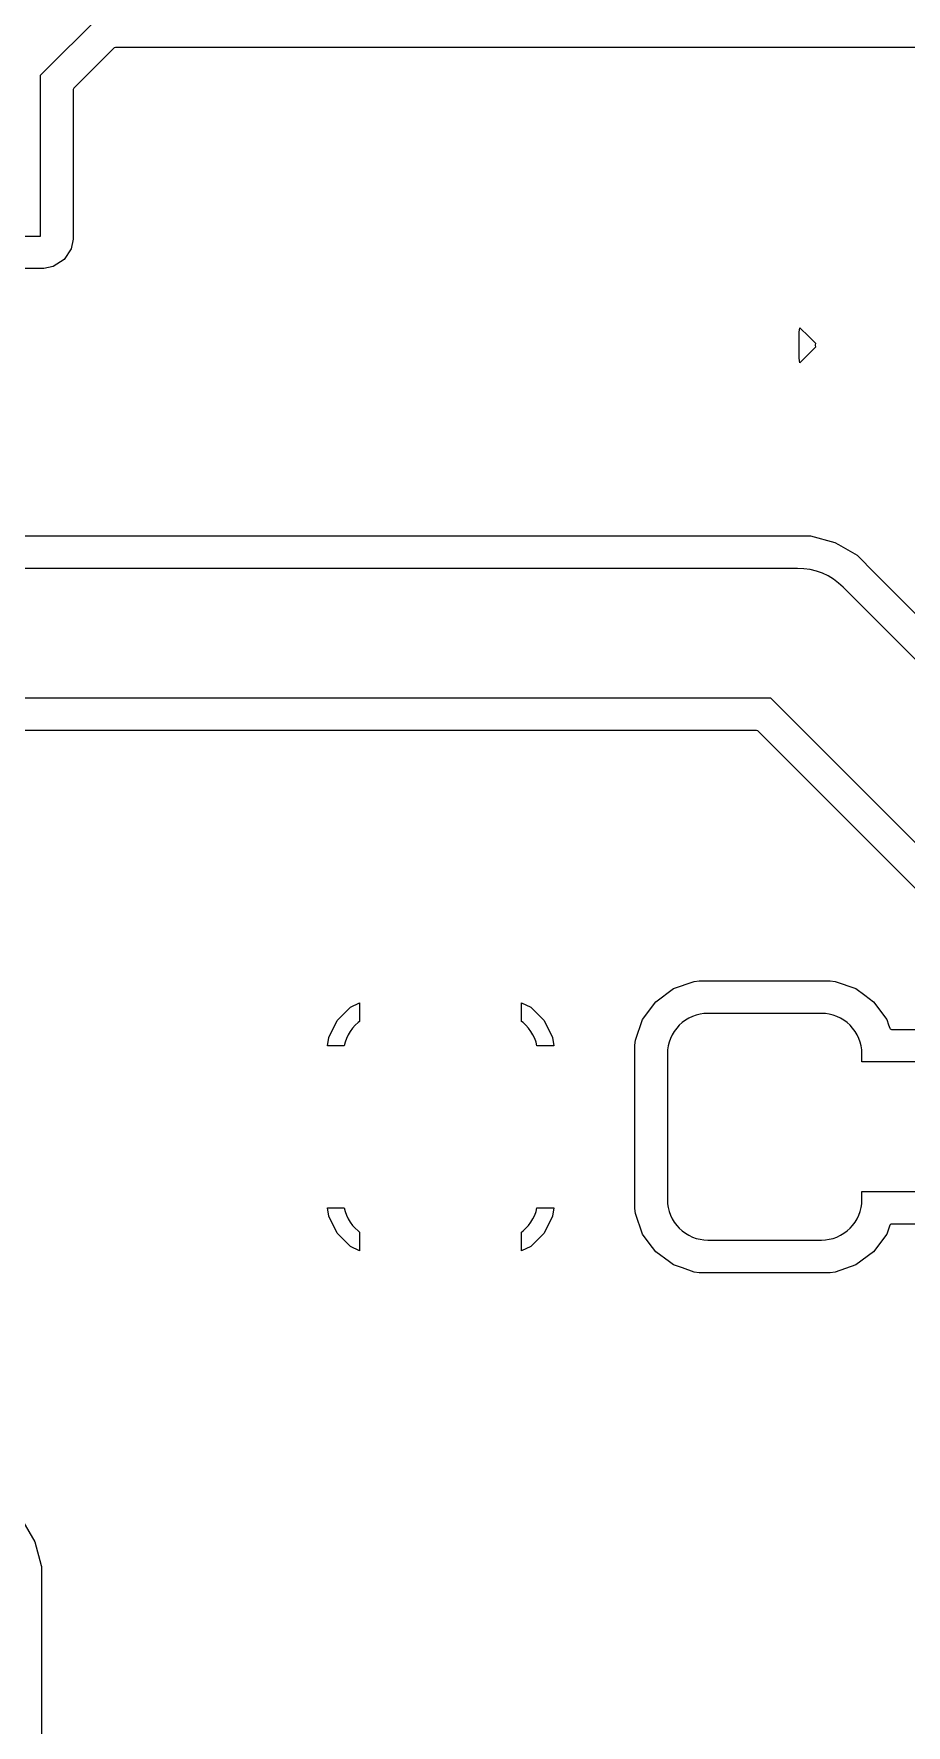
# Model space of a CAD drawing. Header units: metres. Extents: x 44.9 to 117.2, y -105.5 to -49.4.
# Drawn here: x 62.78 to 68.17, y -82.18 to -71.74 of the extents above; entities that cross this region are included whole.
import ezdxf

# ---------------------------------------------------------------- set-up
doc = ezdxf.new("R2010")
doc.units = ezdxf.units.M

msp = doc.modelspace()

# ---------------------------------------------------------------- linework, layer by layer
for points in [[(61.126, -71.286), (61.126, -72.986), (62.826, -72.986), (62.826, -71.993), (62.826, -71.993), (62.826, -71.993), (62.826, -71.993), (62.826, -71.993), (62.826, -71.993), (62.826, -71.993), (62.826, -71.993), (62.826, -71.993), (62.826, -71.993), (62.826, -71.993), (62.826, -71.993), (62.826, -71.993), (62.826, -71.993), (62.826, -71.993), (62.826, -71.993), (62.826, -71.993), (62.826, -71.993), (63.199, -71.62)], [(70.26, -71.821), (63.287, -71.821), (63.279, -71.824), (63.03, -72.073), (63.027, -72.081), (63.027, -73.006), (63.027, -73.006), (63.027, -73.006), (63.027, -73.006), (63.027, -73.006), (63.027, -73.006), (63.015, -73.064), (63.015, -73.064), (63.015, -73.064), (63.015, -73.064), (63.015, -73.064), (63.015, -73.064), (63.015, -73.064), (63.015, -73.064), (63.015, -73.064), (63.015, -73.064), (62.971, -73.131), (62.971, -73.131), (62.971, -73.131), (62.971, -73.131), (62.971, -73.131), (62.971, -73.131), (62.971, -73.131), (62.971, -73.131), (62.971, -73.131), (62.971, -73.131), (62.904, -73.175), (62.904, -73.175), (62.904, -73.175), (62.904, -73.175), (62.904, -73.175), (62.904, -73.175), (62.904, -73.175), (62.904, -73.175), (62.904, -73.175), (62.904, -73.175), (62.846, -73.187), (62.846, -73.187), (62.846, -73.187), (62.846, -73.187), (62.846, -73.187), (62.846, -73.187), (61.106, -73.187)], [(67.506, -73.579), (67.511, -73.552), (67.511, -73.552), (67.511, -73.552), (67.511, -73.552), (67.511, -73.552), (67.511, -73.552), (67.511, -73.552), (67.511, -73.552), (67.511, -73.552), (67.511, -73.552), (67.511, -73.552), (67.511, -73.552), (67.511, -73.552), (67.511, -73.552), (67.511, -73.552), (67.511, -73.552), (67.511, -73.552), (67.511, -73.552), (67.511, -73.552), (67.511, -73.552), (67.511, -73.552), (67.511, -73.552), (67.511, -73.552), (67.511, -73.552), (67.511, -73.552), (67.511, -73.552), (67.511, -73.552), (67.511, -73.552), (67.511, -73.552), (67.511, -73.552), (67.511, -73.552), (67.511, -73.552), (67.511, -73.552), (67.511, -73.552), (67.511, -73.552), (67.511, -73.552), (67.511, -73.552), (67.511, -73.552), (67.511, -73.552), (67.511, -73.552), (67.511, -73.552), (67.511, -73.552), (67.511, -73.552), (67.511, -73.552), (67.511, -73.552), (67.511, -73.552), (67.566, -73.607), (67.607, -73.648), (67.607, -73.648), (67.607, -73.648), (67.607, -73.648), (67.607, -73.648), (67.607, -73.648), (67.607, -73.648), (67.607, -73.648), (67.607, -73.648), (67.607, -73.648), (67.607, -73.648), (67.607, -73.648), (67.607, -73.648), (67.607, -73.648), (67.607, -73.648), (67.607, -73.648), (67.607, -73.648), (67.607, -73.648), (67.606, -73.66), (67.607, -73.672), (67.607, -73.672), (67.607, -73.672), (67.607, -73.672), (67.607, -73.672), (67.607, -73.672), (67.607, -73.672), (67.607, -73.672), (67.607, -73.672), (67.607, -73.672), (67.607, -73.672), (67.607, -73.672), (67.607, -73.672), (67.607, -73.672), (67.607, -73.672), (67.607, -73.672), (67.607, -73.672), (67.607, -73.672), (67.607, -73.672), (67.607, -73.672), (67.511, -73.768), (67.511, -73.768), (67.511, -73.768), (67.511, -73.768), (67.511, -73.768), (67.511, -73.768), (67.511, -73.768), (67.511, -73.768), (67.511, -73.768), (67.511, -73.768), (67.511, -73.768), (67.511, -73.768), (67.511, -73.768), (67.511, -73.768), (67.511, -73.768), (67.511, -73.768), (67.511, -73.768), (67.511, -73.768), (67.511, -73.768), (67.511, -73.768), (67.511, -73.768), (67.511, -73.768), (67.511, -73.768), (67.511, -73.768), (67.511, -73.768), (67.511, -73.768), (67.511, -73.768), (67.511, -73.768), (67.511, -73.768), (67.511, -73.768), (67.511, -73.768), (67.511, -73.768), (67.511, -73.768), (67.511, -73.768), (67.511, -73.768), (67.511, -73.768), (67.511, -73.768), (67.511, -73.768), (67.511, -73.768), (67.511, -73.768), (67.511, -73.768), (67.511, -73.768), (67.511, -73.768), (67.511, -73.768), (67.511, -73.768), (67.511, -73.768), (67.506, -73.741), (67.506, -73.741), (67.506, -73.741), (67.506, -73.741), (67.506, -73.741), (67.506, -73.741), (67.506, -73.579), (67.506, -73.579), (67.506, -73.579), (67.506, -73.579), (67.506, -73.579), (67.506, -73.579)], [(59.69, -74.837), (67.417, -74.837), (67.417, -74.837), (67.417, -74.837), (67.417, -74.837), (67.417, -74.837), (67.576, -74.837), (67.576, -74.837), (67.576, -74.837), (67.576, -74.837), (67.576, -74.837), (67.576, -74.837), (67.576, -74.837), (67.576, -74.837), (67.728, -74.878), (67.728, -74.878), (67.728, -74.878), (67.728, -74.878), (67.728, -74.878), (67.728, -74.878), (67.728, -74.878), (67.728, -74.878), (67.728, -74.878), (67.728, -74.878), (67.728, -74.878), (67.728, -74.878), (67.728, -74.878), (67.728, -74.878), (67.728, -74.878), (67.728, -74.878), (67.728, -74.878), (67.728, -74.878), (67.728, -74.878), (67.728, -74.878), (67.728, -74.878), (67.728, -74.878), (67.728, -74.878), (67.728, -74.878), (67.728, -74.878), (67.728, -74.878), (67.728, -74.878), (67.728, -74.878), (67.728, -74.878), (67.728, -74.878), (67.728, -74.878), (67.728, -74.878), (67.728, -74.878), (67.728, -74.878), (67.728, -74.878), (67.728, -74.878), (67.728, -74.878), (67.728, -74.878), (67.728, -74.878), (67.728, -74.878), (67.728, -74.878), (67.728, -74.878), (67.728, -74.878), (67.728, -74.878), (67.728, -74.878), (67.728, -74.878), (67.728, -74.878), (67.728, -74.878), (67.728, -74.878), (67.728, -74.878), (67.728, -74.878), (67.728, -74.878), (67.728, -74.878), (67.728, -74.878), (67.728, -74.878), (67.728, -74.878), (67.728, -74.878), (67.728, -74.878), (67.728, -74.878), (67.728, -74.878), (67.728, -74.878), (67.75, -74.891), (67.865, -74.957), (67.865, -74.957), (67.865, -74.957), (67.865, -74.957), (67.865, -74.957), (67.865, -74.957), (67.865, -74.957), (67.865, -74.957), (67.977, -75.069), (67.977, -75.069), (67.977, -75.069), (67.977, -75.069), (67.977, -75.069), (67.977, -75.069), (67.977, -75.069), (67.977, -75.069), (67.977, -75.069), (69.228, -76.32)], [(69.713, -77.089), (67.779, -75.155), (67.75, -75.129), (67.719, -75.105), (67.685, -75.085), (67.65, -75.068), (67.613, -75.055), (67.613, -75.055), (67.575, -75.045), (67.536, -75.04), (67.496, -75.038), (59.602, -75.038)], [(59.436, -75.838), (67.331, -75.838), (67.331, -75.838), (67.331, -75.838), (67.331, -75.838), (67.331, -75.838), (67.331, -75.838), (67.331, -75.838), (67.331, -75.838), (67.331, -75.838), (67.331, -75.838), (67.331, -75.838), (67.331, -75.838), (67.331, -75.838), (67.331, -75.838), (67.331, -75.838), (67.331, -75.838), (67.331, -75.838), (67.331, -75.838), (69.346, -77.853)], [(69.148, -77.939), (67.251, -76.042), (67.243, -76.039), (59.516, -76.039)], [(68.491, -79.087), (68.077, -79.087), (68.072, -79.088), (68.066, -79.094), (68.047, -79.149), (68.047, -79.149), (68.047, -79.149), (68.047, -79.149), (68.047, -79.149), (68.047, -79.149), (68.047, -79.149), (68.047, -79.149), (67.966, -79.258), (67.966, -79.258), (67.966, -79.258), (67.966, -79.258), (67.966, -79.258), (67.966, -79.258), (67.966, -79.258), (67.966, -79.258), (67.857, -79.339), (67.857, -79.339), (67.857, -79.339), (67.857, -79.339), (67.857, -79.339), (67.857, -79.339), (67.857, -79.339), (67.857, -79.339), (67.729, -79.384), (67.729, -79.384), (67.729, -79.384), (67.729, -79.384), (67.729, -79.384), (67.729, -79.384), (67.698, -79.387), (67.698, -79.387), (67.698, -79.387), (67.698, -79.387), (66.89, -79.387), (66.89, -79.387), (66.89, -79.387), (66.89, -79.387), (66.859, -79.384), (66.859, -79.384), (66.859, -79.384), (66.859, -79.384), (66.859, -79.384), (66.859, -79.384), (66.859, -79.384), (66.859, -79.384), (66.859, -79.384), (66.859, -79.384), (66.859, -79.384), (66.859, -79.384), (66.859, -79.384), (66.859, -79.384), (66.859, -79.384), (66.786, -79.358), (66.731, -79.339), (66.731, -79.339), (66.731, -79.339), (66.731, -79.339), (66.731, -79.339), (66.731, -79.339), (66.731, -79.339), (66.731, -79.339), (66.731, -79.339), (66.731, -79.339), (66.731, -79.339), (66.731, -79.339), (66.731, -79.339), (66.731, -79.339), (66.731, -79.339), (66.731, -79.339), (66.731, -79.339), (66.731, -79.339), (66.731, -79.339), (66.731, -79.339), (66.731, -79.339), (66.731, -79.339), (66.731, -79.339), (66.731, -79.339), (66.731, -79.339), (66.731, -79.339), (66.731, -79.339), (66.731, -79.339), (66.731, -79.339), (66.731, -79.339), (66.731, -79.339), (66.731, -79.339), (66.707, -79.321), (66.622, -79.258), (66.622, -79.258), (66.622, -79.258), (66.622, -79.258), (66.622, -79.258), (66.622, -79.258), (66.622, -79.258), (66.622, -79.258), (66.582, -79.204), (66.541, -79.149), (66.541, -79.149), (66.541, -79.149), (66.541, -79.149), (66.541, -79.149), (66.541, -79.149), (66.541, -79.149), (66.541, -79.149), (66.541, -79.149), (66.541, -79.149), (66.541, -79.149), (66.541, -79.149), (66.541, -79.149), (66.496, -79.021), (66.496, -79.021), (66.496, -79.021), (66.496, -79.021), (66.496, -79.021), (66.496, -79.021), (66.493, -78.99), (66.493, -78.99), (66.493, -78.99), (66.493, -78.99), (66.493, -77.982), (66.493, -77.982), (66.493, -77.982), (66.493, -77.982), (66.496, -77.951), (66.496, -77.951), (66.496, -77.951), (66.496, -77.951), (66.496, -77.951), (66.496, -77.951), (66.541, -77.823), (66.541, -77.823), (66.541, -77.823), (66.541, -77.823), (66.541, -77.823), (66.541, -77.823), (66.541, -77.823), (66.541, -77.823), (66.541, -77.823), (66.541, -77.823), (66.541, -77.823), (66.541, -77.823), (66.541, -77.823), (66.622, -77.714), (66.622, -77.714), (66.622, -77.714), (66.622, -77.714), (66.622, -77.714), (66.622, -77.714), (66.622, -77.714), (66.622, -77.714), (66.622, -77.714), (66.622, -77.714), (66.622, -77.714), (66.622, -77.714), (66.731, -77.633), (66.731, -77.633), (66.731, -77.633), (66.731, -77.633), (66.731, -77.633), (66.731, -77.633), (66.731, -77.633), (66.731, -77.633), (66.731, -77.633), (66.731, -77.633), (66.731, -77.633), (66.731, -77.633), (66.731, -77.633), (66.859, -77.588), (66.859, -77.588), (66.859, -77.588), (66.859, -77.588), (66.859, -77.588), (66.859, -77.588), (66.89, -77.585), (66.89, -77.585), (66.89, -77.585), (66.89, -77.585), (67.698, -77.585), (67.698, -77.585), (67.698, -77.585), (67.698, -77.585), (67.729, -77.588), (67.729, -77.588), (67.729, -77.588), (67.729, -77.588), (67.729, -77.588), (67.729, -77.588), (67.857, -77.633), (67.857, -77.633), (67.857, -77.633), (67.857, -77.633), (67.857, -77.633), (67.857, -77.633), (67.857, -77.633), (67.857, -77.633), (67.857, -77.633), (67.857, -77.633), (67.857, -77.633), (67.857, -77.633), (67.857, -77.633), (67.912, -77.674), (67.966, -77.714), (67.966, -77.714), (67.966, -77.714), (67.966, -77.714), (67.966, -77.714), (67.966, -77.714), (67.966, -77.714), (67.966, -77.714), (68.047, -77.823), (68.047, -77.823), (68.047, -77.823), (68.047, -77.823), (68.047, -77.823), (68.047, -77.823), (68.047, -77.823), (68.047, -77.823), (68.059, -77.857), (68.066, -77.878), (68.069, -77.882), (68.077, -77.885), (68.769, -77.885)], [(64.596, -77.986), (64.604, -77.935), (64.604, -77.935), (64.604, -77.935), (64.604, -77.935), (64.604, -77.935), (64.604, -77.935), (64.604, -77.935), (64.604, -77.935), (64.604, -77.935), (64.604, -77.935), (64.655, -77.83), (64.655, -77.83), (64.655, -77.83), (64.655, -77.83), (64.655, -77.83), (64.655, -77.83), (64.655, -77.83), (64.655, -77.83), (64.738, -77.747), (64.738, -77.747), (64.738, -77.747), (64.738, -77.747), (64.738, -77.747), (64.738, -77.747), (64.738, -77.747), (64.738, -77.747), (64.738, -77.747), (64.794, -77.72), (64.794, -77.72), (64.794, -77.72), (64.794, -77.72), (64.794, -77.72), (64.794, -77.72), (64.794, -77.72), (64.794, -77.72), (64.794, -77.72), (64.794, -77.72), (64.794, -77.72), (64.794, -77.72), (64.794, -77.72), (64.794, -77.72), (64.794, -77.72), (64.794, -77.72), (64.794, -77.72), (64.794, -77.72), (64.794, -77.72), (64.794, -77.72), (64.794, -77.72), (64.794, -77.72), (64.794, -77.72), (64.794, -77.72), (64.794, -77.72), (64.794, -77.72), (64.794, -77.72), (64.794, -77.72), (64.794, -77.72), (64.794, -77.72), (64.794, -77.72), (64.794, -77.72), (64.794, -77.72), (64.794, -77.72), (64.794, -77.72), (64.794, -77.72), (64.794, -77.72), (64.794, -77.72), (64.794, -77.72), (64.794, -77.72), (64.794, -77.72), (64.794, -77.72), (64.794, -77.72), (64.794, -77.72), (64.794, -77.72), (64.794, -77.72), (64.794, -77.836), (64.794, -77.836), (64.794, -77.836), (64.794, -77.836), (64.794, -77.836), (64.794, -77.836), (64.794, -77.836), (64.794, -77.836), (64.794, -77.836), (64.794, -77.836), (64.794, -77.836), (64.794, -77.836), (64.794, -77.836), (64.794, -77.836), (64.794, -77.836), (64.794, -77.836), (64.794, -77.836), (64.794, -77.836), (64.794, -77.836), (64.794, -77.836), (64.794, -77.836), (64.794, -77.836), (64.785, -77.843), (64.767, -77.859), (64.751, -77.877), (64.736, -77.897), (64.724, -77.918), (64.713, -77.94), (64.705, -77.963), (64.705, -77.963), (64.699, -77.986), (64.699, -77.986), (64.699, -77.986), (64.699, -77.986), (64.699, -77.986), (64.699, -77.986), (64.699, -77.986), (64.699, -77.986), (64.699, -77.986), (64.699, -77.986), (64.699, -77.986), (64.699, -77.986), (64.699, -77.986), (64.699, -77.986), (64.699, -77.986), (64.699, -77.986), (64.699, -77.986), (64.699, -77.986), (64.699, -77.986), (64.699, -77.986), (64.699, -77.986), (64.699, -77.986), (64.699, -77.986), (64.699, -77.986), (64.699, -77.986), (64.699, -77.986), (64.699, -77.986), (64.699, -77.986), (64.699, -77.986), (64.699, -77.986), (64.596, -77.986), (64.596, -77.986), (64.596, -77.986), (64.596, -77.986), (64.596, -77.986), (64.596, -77.986), (64.596, -77.986), (64.596, -77.986), (64.596, -77.986), (64.596, -77.986), (64.596, -77.986), (64.596, -77.986), (64.596, -77.986), (64.596, -77.986), (64.596, -77.986), (64.596, -77.986), (64.596, -77.986), (64.596, -77.986), (64.596, -77.986), (64.596, -77.986), (64.596, -77.986), (64.596, -77.986), (64.596, -77.986), (64.596, -77.986), (64.596, -77.986), (64.596, -77.986), (64.596, -77.986), (64.596, -77.986), (64.596, -77.986), (64.596, -77.986), (64.596, -77.986), (64.596, -77.986), (64.596, -77.986), (64.596, -77.986), (64.596, -77.986), (64.596, -77.986), (64.596, -77.986), (64.596, -77.986)], [(65.794, -77.72), (65.794, -77.72), (65.85, -77.747), (65.85, -77.747), (65.85, -77.747), (65.85, -77.747), (65.85, -77.747), (65.85, -77.747), (65.85, -77.747), (65.85, -77.747), (65.933, -77.83), (65.933, -77.83), (65.933, -77.83), (65.933, -77.83), (65.933, -77.83), (65.933, -77.83), (65.933, -77.83), (65.933, -77.83), (65.984, -77.935), (65.984, -77.935), (65.984, -77.935), (65.984, -77.935), (65.984, -77.935), (65.984, -77.935), (65.984, -77.935), (65.984, -77.935), (65.984, -77.935), (65.984, -77.935), (65.992, -77.986), (65.992, -77.986), (65.992, -77.986), (65.992, -77.986), (65.992, -77.986), (65.992, -77.986), (65.992, -77.986), (65.992, -77.986), (65.992, -77.986), (65.992, -77.986), (65.992, -77.986), (65.992, -77.986), (65.992, -77.986), (65.992, -77.986), (65.992, -77.986), (65.992, -77.986), (65.992, -77.986), (65.992, -77.986), (65.992, -77.986), (65.992, -77.986), (65.992, -77.986), (65.992, -77.986), (65.992, -77.986), (65.992, -77.986), (65.992, -77.986), (65.992, -77.986), (65.992, -77.986), (65.992, -77.986), (65.992, -77.986), (65.992, -77.986), (65.992, -77.986), (65.992, -77.986), (65.992, -77.986), (65.992, -77.986), (65.992, -77.986), (65.992, -77.986), (65.889, -77.986), (65.889, -77.986), (65.889, -77.986), (65.889, -77.986), (65.889, -77.986), (65.889, -77.986), (65.889, -77.986), (65.889, -77.986), (65.889, -77.986), (65.889, -77.986), (65.889, -77.986), (65.889, -77.986), (65.889, -77.986), (65.889, -77.986), (65.889, -77.986), (65.889, -77.986), (65.889, -77.986), (65.889, -77.986), (65.889, -77.986), (65.889, -77.986), (65.889, -77.986), (65.889, -77.986), (65.889, -77.986), (65.889, -77.986), (65.889, -77.986), (65.889, -77.986), (65.889, -77.986), (65.889, -77.986), (65.889, -77.986), (65.889, -77.986), (65.883, -77.963), (65.875, -77.94), (65.864, -77.918), (65.852, -77.897), (65.837, -77.877), (65.821, -77.859), (65.803, -77.843), (65.794, -77.836), (65.794, -77.836), (65.794, -77.836), (65.794, -77.836), (65.794, -77.836), (65.794, -77.836), (65.794, -77.836), (65.794, -77.836), (65.794, -77.836), (65.794, -77.836), (65.794, -77.836), (65.794, -77.836), (65.794, -77.836), (65.794, -77.836), (65.794, -77.836), (65.794, -77.836), (65.794, -77.836), (65.794, -77.836), (65.794, -77.836), (65.794, -77.836), (65.794, -77.836), (65.794, -77.836), (65.794, -77.72), (65.794, -77.72), (65.794, -77.72), (65.794, -77.72), (65.794, -77.72), (65.794, -77.72), (65.794, -77.72), (65.794, -77.72), (65.794, -77.72), (65.794, -77.72), (65.794, -77.72), (65.794, -77.72), (65.794, -77.72), (65.794, -77.72), (65.794, -77.72), (65.794, -77.72), (65.794, -77.72), (65.794, -77.72), (65.794, -77.72), (65.794, -77.72), (65.794, -77.72), (65.794, -77.72), (65.794, -77.72), (65.794, -77.72), (65.794, -77.72), (65.794, -77.72), (65.794, -77.72), (65.794, -77.72), (65.794, -77.72), (65.794, -77.72), (65.794, -77.72), (65.794, -77.72), (65.794, -77.72), (65.794, -77.72), (65.794, -77.72), (65.794, -77.72), (65.794, -77.72), (65.794, -77.72), (65.794, -77.72), (65.794, -77.72), (65.794, -77.72), (65.794, -77.72), (65.794, -77.72), (65.794, -77.72)], [(68.849, -78.086), (67.894, -78.086), (67.894, -78.086), (67.894, -78.086), (67.894, -78.086), (67.894, -78.086), (67.894, -78.086), (67.894, -78.086), (67.894, -78.086), (67.894, -78.086), (67.894, -78.086), (67.894, -78.086), (67.894, -78.086), (67.894, -78.086), (67.894, -78.086), (67.894, -78.086), (67.894, -78.086), (67.894, -78.086), (67.894, -78.086), (67.894, -78.086), (67.894, -78.086), (67.894, -78.086), (67.894, -78.086), (67.894, -78.086), (67.894, -78.086), (67.894, -78.086), (67.894, -78.086), (67.894, -78.086), (67.894, -78.086), (67.894, -78.086), (67.894, -78.086), (67.894, -78.086), (67.894, -78.086), (67.894, -78.086), (67.894, -78.086), (67.894, -78.036), (67.893, -78.011), (67.889, -77.987), (67.883, -77.963), (67.875, -77.94), (67.864, -77.918), (67.852, -77.897), (67.837, -77.877), (67.821, -77.859), (67.803, -77.843), (67.783, -77.828), (67.762, -77.816), (67.74, -77.805), (67.717, -77.797), (67.717, -77.797), (67.693, -77.791), (67.669, -77.787), (67.644, -77.786), (66.944, -77.786), (66.919, -77.787), (66.895, -77.791), (66.871, -77.797), (66.848, -77.805), (66.826, -77.816), (66.805, -77.828), (66.785, -77.843), (66.767, -77.859), (66.751, -77.877), (66.736, -77.897), (66.724, -77.918), (66.713, -77.94), (66.705, -77.963), (66.705, -77.963), (66.699, -77.987), (66.695, -78.011), (66.694, -78.036), (66.694, -78.936), (66.695, -78.961)], [(66.695, -78.961), (66.699, -78.985), (66.705, -79.009), (66.713, -79.032), (66.724, -79.054), (66.736, -79.075), (66.751, -79.095), (66.767, -79.113), (66.785, -79.129), (66.805, -79.144), (66.826, -79.156), (66.848, -79.167), (66.871, -79.175), (66.871, -79.175), (66.895, -79.181), (66.919, -79.185), (66.944, -79.186), (67.644, -79.186), (67.669, -79.185), (67.693, -79.181), (67.717, -79.175), (67.74, -79.167), (67.762, -79.156), (67.783, -79.144), (67.803, -79.129), (67.821, -79.113), (67.837, -79.095), (67.852, -79.075), (67.864, -79.054), (67.875, -79.032), (67.883, -79.009), (67.883, -79.009), (67.889, -78.985), (67.893, -78.961), (67.894, -78.936), (67.894, -78.886), (67.894, -78.886), (67.894, -78.886), (67.894, -78.886), (67.894, -78.886), (67.894, -78.886), (67.894, -78.886), (67.894, -78.886), (67.894, -78.886), (67.894, -78.886), (67.894, -78.886), (67.894, -78.886), (67.894, -78.886), (67.894, -78.886), (67.894, -78.886), (67.894, -78.886), (67.894, -78.886), (67.894, -78.886), (67.894, -78.886), (67.894, -78.886), (67.894, -78.886), (67.894, -78.886), (67.894, -78.886), (67.894, -78.886), (67.894, -78.886), (67.894, -78.886), (67.894, -78.886), (67.894, -78.886), (67.894, -78.886), (67.894, -78.886), (67.894, -78.886), (67.894, -78.886), (67.894, -78.886), (67.894, -78.886), (68.683, -78.886)], [(64.699, -78.986), (64.705, -79.009), (64.713, -79.032), (64.724, -79.054), (64.736, -79.075), (64.751, -79.095), (64.767, -79.113), (64.785, -79.129), (64.794, -79.136), (64.794, -79.136), (64.794, -79.136), (64.794, -79.136), (64.794, -79.136), (64.794, -79.136), (64.794, -79.136), (64.794, -79.136), (64.794, -79.136), (64.794, -79.136), (64.794, -79.136), (64.794, -79.136), (64.794, -79.136), (64.794, -79.136), (64.794, -79.136), (64.794, -79.136), (64.794, -79.136), (64.794, -79.136), (64.794, -79.136), (64.794, -79.136), (64.794, -79.136), (64.794, -79.136), (64.794, -79.252), (64.794, -79.252), (64.794, -79.252), (64.794, -79.252), (64.794, -79.252), (64.794, -79.252), (64.794, -79.252), (64.794, -79.252), (64.794, -79.252), (64.794, -79.252), (64.794, -79.252), (64.794, -79.252), (64.794, -79.252), (64.794, -79.252), (64.794, -79.252), (64.794, -79.252), (64.794, -79.252), (64.794, -79.252), (64.794, -79.252), (64.794, -79.252), (64.794, -79.252), (64.794, -79.252), (64.794, -79.252), (64.794, -79.252), (64.794, -79.252), (64.794, -79.252), (64.794, -79.252), (64.794, -79.252), (64.794, -79.252), (64.794, -79.252), (64.794, -79.252), (64.794, -79.252), (64.794, -79.252), (64.794, -79.252), (64.794, -79.252), (64.794, -79.252), (64.794, -79.252), (64.794, -79.252), (64.794, -79.252), (64.794, -79.252), (64.794, -79.252), (64.794, -79.252), (64.794, -79.252), (64.794, -79.252), (64.794, -79.252), (64.794, -79.252), (64.738, -79.225), (64.738, -79.225), (64.738, -79.225), (64.738, -79.225), (64.738, -79.225), (64.738, -79.225), (64.738, -79.225), (64.738, -79.225), (64.655, -79.142), (64.655, -79.142), (64.655, -79.142), (64.655, -79.142), (64.655, -79.142), (64.655, -79.142), (64.655, -79.142), (64.655, -79.142), (64.604, -79.037), (64.604, -79.037), (64.604, -79.037), (64.604, -79.037), (64.604, -79.037), (64.604, -79.037), (64.604, -79.037), (64.604, -79.037), (64.604, -79.037), (64.604, -79.037), (64.596, -78.986), (64.596, -78.986), (64.596, -78.986), (64.596, -78.986), (64.596, -78.986), (64.596, -78.986), (64.596, -78.986), (64.596, -78.986), (64.596, -78.986), (64.596, -78.986), (64.596, -78.986), (64.596, -78.986), (64.596, -78.986), (64.596, -78.986), (64.596, -78.986), (64.596, -78.986), (64.596, -78.986), (64.596, -78.986), (64.596, -78.986), (64.596, -78.986), (64.596, -78.986), (64.596, -78.986), (64.596, -78.986), (64.596, -78.986), (64.596, -78.986), (64.596, -78.986), (64.596, -78.986), (64.596, -78.986), (64.596, -78.986), (64.596, -78.986), (64.596, -78.986), (64.596, -78.986), (64.596, -78.986), (64.596, -78.986), (64.596, -78.986), (64.596, -78.986), (64.699, -78.986), (64.699, -78.986), (64.699, -78.986), (64.699, -78.986), (64.699, -78.986), (64.699, -78.986), (64.699, -78.986), (64.699, -78.986), (64.699, -78.986), (64.699, -78.986), (64.699, -78.986), (64.699, -78.986), (64.699, -78.986), (64.699, -78.986), (64.699, -78.986), (64.699, -78.986), (64.699, -78.986), (64.699, -78.986), (64.699, -78.986), (64.699, -78.986), (64.699, -78.986), (64.699, -78.986), (64.699, -78.986), (64.699, -78.986), (64.699, -78.986), (64.699, -78.986), (64.699, -78.986), (64.699, -78.986), (64.699, -78.986), (64.699, -78.986)], [(65.794, -79.136), (65.803, -79.129), (65.821, -79.113), (65.837, -79.095), (65.852, -79.075), (65.864, -79.054), (65.875, -79.032), (65.883, -79.009), (65.883, -79.009), (65.889, -78.986), (65.889, -78.986), (65.889, -78.986), (65.889, -78.986), (65.889, -78.986), (65.889, -78.986), (65.889, -78.986), (65.889, -78.986), (65.889, -78.986), (65.889, -78.986), (65.889, -78.986), (65.889, -78.986), (65.889, -78.986), (65.889, -78.986), (65.889, -78.986), (65.889, -78.986), (65.889, -78.986), (65.889, -78.986), (65.889, -78.986), (65.889, -78.986), (65.889, -78.986), (65.889, -78.986), (65.889, -78.986), (65.889, -78.986), (65.889, -78.986), (65.889, -78.986), (65.889, -78.986), (65.889, -78.986), (65.889, -78.986), (65.889, -78.986), (65.992, -78.986), (65.992, -78.986), (65.992, -78.986), (65.992, -78.986), (65.992, -78.986), (65.992, -78.986), (65.992, -78.986), (65.992, -78.986), (65.992, -78.986), (65.992, -78.986), (65.992, -78.986), (65.992, -78.986), (65.992, -78.986), (65.992, -78.986), (65.992, -78.986), (65.992, -78.986), (65.992, -78.986), (65.992, -78.986), (65.992, -78.986), (65.992, -78.986), (65.992, -78.986), (65.992, -78.986), (65.992, -78.986), (65.992, -78.986), (65.992, -78.986), (65.992, -78.986), (65.992, -78.986), (65.992, -78.986), (65.992, -78.986), (65.992, -78.986), (65.992, -78.986), (65.992, -78.986), (65.992, -78.986), (65.992, -78.986), (65.992, -78.986), (65.992, -78.986), (65.984, -79.037), (65.984, -79.037), (65.984, -79.037), (65.984, -79.037), (65.984, -79.037), (65.984, -79.037), (65.984, -79.037), (65.984, -79.037), (65.984, -79.037), (65.984, -79.037), (65.933, -79.142), (65.933, -79.142), (65.933, -79.142), (65.933, -79.142), (65.933, -79.142), (65.933, -79.142), (65.933, -79.142), (65.933, -79.142), (65.85, -79.225), (65.85, -79.225), (65.85, -79.225), (65.85, -79.225), (65.85, -79.225), (65.85, -79.225), (65.85, -79.225), (65.85, -79.225), (65.794, -79.252), (65.794, -79.252), (65.794, -79.252), (65.794, -79.252), (65.794, -79.252), (65.794, -79.252), (65.794, -79.252), (65.794, -79.252), (65.794, -79.252), (65.794, -79.252), (65.794, -79.252), (65.794, -79.252), (65.794, -79.252), (65.794, -79.252), (65.794, -79.252), (65.794, -79.252), (65.794, -79.252), (65.794, -79.252), (65.794, -79.252), (65.794, -79.252), (65.794, -79.252), (65.794, -79.252), (65.794, -79.252), (65.794, -79.252), (65.794, -79.252), (65.794, -79.252), (65.794, -79.252), (65.794, -79.252), (65.794, -79.252), (65.794, -79.252), (65.794, -79.252), (65.794, -79.252), (65.794, -79.252), (65.794, -79.252), (65.794, -79.252), (65.794, -79.252), (65.794, -79.252), (65.794, -79.252), (65.794, -79.252), (65.794, -79.252), (65.794, -79.252), (65.794, -79.252), (65.794, -79.252), (65.794, -79.252), (65.794, -79.136), (65.794, -79.136), (65.794, -79.136), (65.794, -79.136), (65.794, -79.136), (65.794, -79.136), (65.794, -79.136), (65.794, -79.136), (65.794, -79.136), (65.794, -79.136), (65.794, -79.136), (65.794, -79.136), (65.794, -79.136), (65.794, -79.136), (65.794, -79.136), (65.794, -79.136), (65.794, -79.136), (65.794, -79.136), (65.794, -79.136), (65.794, -79.136), (65.794, -79.136), (65.794, -79.136)], [(62.716, -80.921), (62.79, -81.048), (62.79, -81.048), (62.79, -81.048), (62.79, -81.048), (62.79, -81.048), (62.79, -81.048), (62.79, -81.048), (62.79, -81.048), (62.829, -81.196), (62.831, -81.201), (62.831, -81.201), (62.831, -81.201), (62.831, -81.201), (62.831, -81.201), (62.831, -81.201), (62.831, -81.201), (62.831, -81.201), (62.831, -84.159)]]:
    msp.add_lwpolyline(points)

doc.saveas('drawing.dxf')
